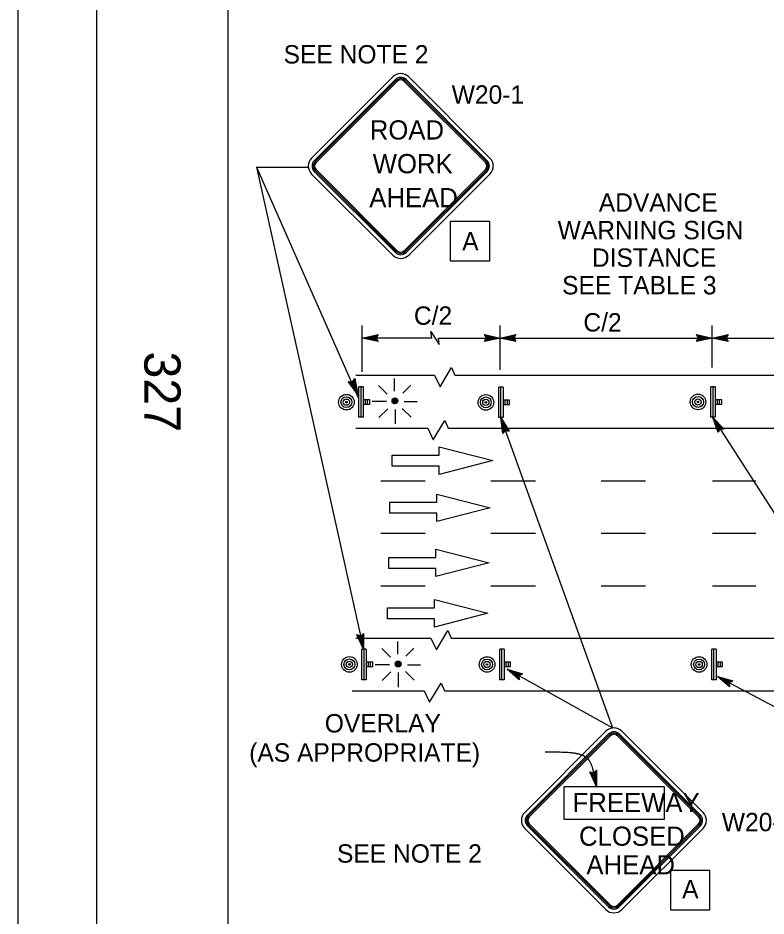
# Model space of a CAD drawing. Extents: x -894 to 866, y -472 to 714.
# Drawn here: x -894 to -609.3, y -76.2 to 265.9 of the extents above; entities that cross this region are included whole.
import ezdxf

# ---------------------------------------------------------------- set-up
doc = ezdxf.new("R2010")
doc.units = 0
for name, color, linetype in [('border_PLOTTING-ELEMENTS', 7, 'Continuous'), ('border_rw_22x34_Cut_Lines', 7, 'Continuous'), ('border_SHEET', 7, 'Continuous'), ('border_WITHIN-BORDER-anno', 7, 'Continuous'), ('pp_PRESENTATION', 7, 'Continuous'), ('rd_ES', 7, 'Continuous'), ('rd_ETW', 7, 'Continuous'), ('tcd_PVMT-MARKER', 7, 'Continuous'), ('tcd_SIGN-ROADSIDE', 7, 'Continuous'), ('tcd_SIGN-ROADSIDE-anno', 7, 'Continuous'), ('temp_TRAFFIC-CONES', 7, 'Continuous')]:
    doc.layers.add(name, color=color, linetype=linetype)

msp = doc.modelspace()

# ---------------------------------------------------------------- linework, layer by layer
at = {"layer": 'border_PLOTTING-ELEMENTS'}
for points in [[(-894.04, -472.44), (865.96, -472.44), (865.96, 713.56), (-894.04, 713.56)], [(-864.04, 670.56), (835.96, 670.56), (835.96, -429.44), (-864.04, -429.44)]]:
    msp.add_lwpolyline(points, close=True, dxfattribs=at)
at = {"layer": 'border_rw_22x34_Cut_Lines'}
msp.add_lwpolyline([(-864.04, 670.56), (835.96, 670.56), (835.96, -429.44), (-864.04, -429.44)], close=True, dxfattribs=at)
at = {"layer": 'border_SHEET'}
msp.add_line((-814.04, -404.44), (-814.04, 645.56), dxfattribs=at)
at = {"layer": 'pp_PRESENTATION'}
for p, q in [((-751.59, 97.27), (-751.59, 99.39)), ((-751.59, 99.39), (-733.66, 99.39)), ((-733.66, 99.39), (-733.66, 102.48)), ((-733.66, 102.48), (-713.34, 97.27)), ((-751.59, 95.14), (-751.59, 97.27)), ((-713.34, 97.27), (-733.66, 92.05)), ((-733.66, 95.14), (-751.59, 95.14)), ((-733.66, 92.05), (-733.66, 95.14)), ((-734.57, 81.45), (-734.57, 84.54)), ((-734.57, 84.54), (-714.25, 79.32)), ((-752.51, 79.32), (-752.51, 81.45)), ((-752.51, 81.45), (-734.57, 81.45)), ((-752.51, 77.2), (-752.51, 79.32)), ((-714.25, 79.32), (-734.58, 74.1)), ((-734.58, 77.2), (-752.51, 77.2)), ((-734.58, 74.1), (-734.58, 77.2)), ((-734.98, 60.43), (-734.98, 63.53)), ((-734.98, 63.53), (-714.66, 58.31)), ((-752.91, 58.31), (-752.91, 60.43)), ((-752.91, 60.43), (-734.98, 60.43)), ((-752.91, 56.18), (-752.91, 58.31)), ((-714.66, 58.31), (-734.98, 53.09)), ((-734.98, 56.18), (-752.91, 56.18)), ((-734.98, 53.09), (-734.98, 56.18)), ((-753.42, 39.12), (-753.42, 41.25)), ((-753.42, 41.25), (-735.49, 41.25)), ((-735.49, 41.25), (-735.49, 44.34)), ((-735.49, 44.34), (-715.17, 39.12)), ((-753.42, 37), (-753.42, 39.12)), ((-715.17, 39.12), (-735.49, 33.9)), ((-735.49, 37), (-753.42, 37)), ((-735.49, 33.9), (-735.49, 37))]:
    msp.add_line(p, q, dxfattribs=at)
at = {"layer": 'rd_ES'}
for p, q in [((-765.47, 109.59), (-738.08, 109.59)), ((-730.32, 109.59), (-552.7, 109.59)), ((-765.47, 29.59), (-736.88, 29.59)), ((-729.12, 29.59), (-554.04, 29.59))]:
    msp.add_line(p, q, dxfattribs=at)
for points in [[(-738.08, 109.59), (-735.97, 105.24), (-731.6, 112.53), (-730.32, 109.59)], [(-736.88, 29.59), (-734.77, 25.24), (-730.39, 32.53), (-729.12, 29.59)]]:
    msp.add_lwpolyline(points, dxfattribs=at)
at = {"layer": 'rd_ETW'}
for p, q in [((-765.47, 129.79), (-735.5, 129.79)), ((-727.74, 129.79), (-552.7, 129.79)), ((-766.87, 9.59), (-739.48, 9.59)), ((-731.72, 9.59), (-554.1, 9.59))]:
    msp.add_line(p, q, dxfattribs=at)
for points in [[(-735.5, 129.79), (-733.39, 125.44), (-729.01, 132.73), (-727.74, 129.79)], [(-739.48, 9.59), (-737.37, 5.24), (-733, 12.53), (-731.72, 9.59)]]:
    msp.add_lwpolyline(points, dxfattribs=at)
at = {"layer": 'tcd_PVMT-MARKER'}
for p, q in [((-755.91, 89.59), (-738.98, 89.59)), ((-713.98, 89.59), (-697.06, 89.59)), ((-672.06, 89.59), (-655.14, 89.59)), ((-629.67, 89.59), (-613.22, 89.59)), ((-755.91, 69.59), (-738.98, 69.59)), ((-713.98, 69.59), (-697.06, 69.59)), ((-672.06, 69.59), (-655.14, 69.59)), ((-629.67, 69.59), (-613.22, 69.59)), ((-755.91, 49.59), (-738.98, 49.59)), ((-713.98, 49.59), (-697.06, 49.59)), ((-672.06, 49.59), (-655.14, 49.59)), ((-629.67, 49.59), (-613.22, 49.59))]:
    msp.add_line(p, q, dxfattribs=at)
at = {"layer": 'tcd_SIGN-ROADSIDE'}
for p, q in [((-750.67, 123.78), (-750.67, 128.53)), ((-762.61, 125.36), (-764.26, 125.36)), ((-764.26, 113.81), (-764.26, 125.36)), ((-763.44, 113.81), (-763.44, 125.36)), ((-762.61, 125.36), (-762.61, 113.81)), ((-753.47, 122.62), (-756.77, 125.92)), ((-747.6, 122.99), (-744.52, 126.08)), ((-709.38, 125.23), (-711.03, 125.23)), ((-711.03, 113.67), (-711.03, 125.23)), ((-710.2, 113.67), (-710.2, 125.23)), ((-709.38, 125.23), (-709.38, 113.67)), ((-628.62, 125.44), (-630.27, 125.44)), ((-630.27, 113.88), (-630.27, 125.44)), ((-629.44, 113.88), (-629.44, 125.44)), ((-628.62, 125.44), (-628.62, 113.88)), ((-761.79, 120.41), (-762.61, 120.41)), ((-760.13, 120.41), (-761.79, 120.41)), ((-761.79, 118.76), (-761.79, 120.41)), ((-760.96, 118.76), (-760.96, 120.41)), ((-760.13, 118.76), (-760.13, 120.41)), ((-753.8, 119.76), (-759.23, 119.76)), ((-746.97, 119.76), (-742.03, 119.76)), ((-708.55, 120.28), (-709.38, 120.28)), ((-706.9, 120.28), (-708.55, 120.28)), ((-708.55, 118.62), (-708.55, 120.28)), ((-707.72, 118.62), (-707.72, 120.28)), ((-706.9, 118.62), (-706.9, 120.28)), ((-627.79, 120.48), (-628.62, 120.48)), ((-626.14, 120.48), (-627.79, 120.48)), ((-627.79, 118.83), (-627.79, 120.48)), ((-626.96, 118.83), (-626.96, 120.48)), ((-626.14, 118.83), (-626.14, 120.48)), ((-762.61, 119.58), (-762.61, 119.58)), ((-762.61, 118.76), (-761.79, 118.76)), ((-761.79, 118.76), (-760.13, 118.76)), ((-753.26, 117.05), (-756.62, 113.69)), ((-750.49, 116.76), (-750.49, 111.24)), ((-747.73, 117.15), (-744.41, 113.82)), ((-709.38, 119.45), (-709.38, 119.45)), ((-709.38, 118.62), (-708.55, 118.62)), ((-708.55, 118.62), (-706.9, 118.62)), ((-628.62, 119.66), (-628.62, 119.66)), ((-628.62, 118.83), (-627.79, 118.83)), ((-627.79, 118.83), (-626.14, 118.83)), ((-762.61, 113.81), (-764.26, 113.81)), ((-709.38, 113.67), (-711.03, 113.67)), ((-628.62, 113.88), (-630.27, 113.88)), ((-749.49, 23.56), (-749.49, 28.32)), ((-761.5, 25.4), (-763.15, 25.4)), ((-763.15, 13.84), (-763.15, 25.4)), ((-762.32, 13.84), (-762.32, 25.4)), ((-761.5, 25.4), (-761.5, 13.84)), ((-752.29, 22.41), (-755.58, 25.7)), ((-746.41, 22.77), (-743.33, 25.86)), ((-709, 25.4), (-710.65, 25.4)), ((-710.65, 13.84), (-710.65, 25.4)), ((-709.83, 13.84), (-709.83, 25.4)), ((-709, 25.4), (-709, 13.84)), ((-628.27, 25.4), (-629.92, 25.4)), ((-629.92, 13.84), (-629.92, 25.4)), ((-629.1, 13.84), (-629.1, 25.4)), ((-628.27, 25.4), (-628.27, 13.84)), ((-760.67, 20.45), (-761.5, 20.45)), ((-761.5, 19.62), (-761.5, 19.62)), ((-761.5, 18.8), (-760.67, 18.8)), ((-759.02, 20.45), (-760.67, 20.45)), ((-760.67, 18.8), (-760.67, 20.45)), ((-760.67, 18.8), (-759.02, 18.8)), ((-759.85, 18.8), (-759.85, 20.45)), ((-759.02, 18.8), (-759.02, 20.45)), ((-752.62, 19.54), (-758.04, 19.54)), ((-745.78, 19.54), (-740.84, 19.54)), ((-708.18, 20.45), (-709, 20.45)), ((-709, 19.62), (-709, 19.62)), ((-709, 18.8), (-708.18, 18.8)), ((-706.52, 20.45), (-708.18, 20.45)), ((-708.18, 18.8), (-708.18, 20.45)), ((-708.18, 18.8), (-706.52, 18.8)), ((-707.35, 18.8), (-707.35, 20.45)), ((-706.52, 18.8), (-706.52, 20.45)), ((-627.45, 20.45), (-628.27, 20.45)), ((-628.27, 19.62), (-628.27, 19.62)), ((-628.27, 18.8), (-627.45, 18.8)), ((-625.8, 20.45), (-627.45, 20.45)), ((-627.45, 18.8), (-627.45, 20.45)), ((-627.45, 18.8), (-625.8, 18.8)), ((-626.62, 18.8), (-626.62, 20.45)), ((-625.8, 18.8), (-625.8, 20.45)), ((-761.5, 13.84), (-763.15, 13.84)), ((-752.07, 16.83), (-755.43, 13.47)), ((-749.3, 16.55), (-749.3, 11.03)), ((-746.54, 16.93), (-743.22, 13.61)), ((-709, 13.84), (-710.65, 13.84)), ((-628.27, 13.84), (-629.92, 13.84))]:
    msp.add_line(p, q, dxfattribs=at)
for points in [[(-751.38, 243.42), (-782.27, 212.54)], [(-714.39, 212.54), (-745.27, 243.42)], [(-750.36, 242.4), (-781.25, 211.52)], [(-750.02, 242.06), (-780.91, 211.18)], [(-749.68, 241.73), (-780.57, 210.84)], [(-716.08, 210.84), (-746.97, 241.73)], [(-715.75, 211.18), (-746.63, 242.06)], [(-715.41, 211.52), (-746.29, 242.4)], [(-782.27, 206.43), (-751.38, 175.54)], [(-781.25, 207.45), (-750.36, 176.56)], [(-780.91, 207.79), (-750.02, 176.9)], [(-780.57, 208.13), (-749.68, 177.24)], [(-746.97, 177.24), (-716.08, 208.13)], [(-746.63, 176.9), (-715.75, 207.79)], [(-746.29, 176.56), (-715.41, 207.45)], [(-745.27, 175.54), (-714.39, 206.43)], [(-751.66, 119.96), (-750.61, 118.91)], [(-751.64, 120.23), (-750.34, 118.92)], [(-751.58, 120.45), (-750.12, 118.99)], [(-751.48, 120.63), (-749.93, 119.08)], [(-751.36, 120.79), (-749.77, 119.21)], [(-751.21, 120.92), (-749.64, 119.36)], [(-751.03, 121.03), (-749.53, 119.53)], [(-750.83, 121.11), (-749.46, 119.74)], [(-750.58, 121.14), (-749.42, 119.98)], [(-750.26, 121.11), (-749.46, 120.3)], [(-751.58, 119.59), (-750.97, 118.99)], [(-750.17, 20.57), (-748.59, 18.99)], [(-750.02, 20.71), (-748.45, 19.14)], [(-749.85, 20.81), (-748.35, 19.31)], [(-749.64, 20.89), (-748.27, 19.52)], [(-749.39, 20.93), (-748.23, 19.77)], [(-749.08, 20.89), (-748.27, 20.08)], [(-750.47, 19.74), (-749.42, 18.69)], [(-750.46, 20.01), (-749.15, 18.71)], [(-750.39, 20.23), (-748.93, 18.77)], [(-750.39, 19.38), (-749.78, 18.77)], [(-750.29, 20.41), (-748.75, 18.87)], [(-670.25, -5.83), (-701.13, -36.72)], [(-633.25, -36.72), (-664.14, -5.83)], [(-669.23, -6.85), (-700.11, -37.73)], [(-668.89, -7.19), (-699.77, -38.07)], [(-668.55, -7.53), (-699.43, -38.41)], [(-634.95, -38.41), (-665.84, -7.53)], [(-634.61, -38.07), (-665.5, -7.19)], [(-634.27, -37.73), (-665.16, -6.85)], [(-701.13, -42.82), (-670.25, -73.71)], [(-700.11, -41.81), (-669.23, -72.69)], [(-699.77, -41.47), (-668.89, -72.35)], [(-699.43, -41.13), (-668.55, -72.01)], [(-665.84, -72.01), (-634.95, -41.13)], [(-665.5, -72.35), (-634.61, -41.47)], [(-665.16, -72.69), (-634.27, -41.81)], [(-664.14, -73.71), (-633.25, -42.82)]]:
    msp.add_lwpolyline(points, dxfattribs=at)
msp.add_lwpolyline([(-686.27, -26.93), (-686.27, -39.36), (-647.97, -39.36), (-647.97, -26.93)], close=True, dxfattribs=at)
for centre in [(-750.54, 120.02), (-749.35, 19.81)]:
    msp.add_circle(centre, 1.12, dxfattribs=at)
for centre, radius, start, end in [((-748.33, 240.37), 4.32, 45, 135), ((-748.33, 240.37), 2.88, 45, 135), ((-748.33, 240.37), 2.4, 45, 135), ((-748.33, 240.37), 1.92, 45, 135), ((-779.21, 209.48), 4.32, 135, 224.9999), ((-717.44, 209.48), 4.32, 315, 45), ((-779.21, 209.48), 2.88, 135, 224.9999), ((-779.21, 209.48), 2.4, 135, 224.9999), ((-779.21, 209.48), 1.92, 135, 224.9999), ((-717.44, 209.48), 1.92, 315, 45), ((-717.44, 209.48), 2.4, 315, 45), ((-717.44, 209.48), 2.88, 315, 45), ((-748.33, 178.6), 4.32, 225, 315), ((-748.33, 178.6), 2.88, 225, 315), ((-748.33, 178.6), 2.4, 225, 315), ((-748.33, 178.6), 1.92, 225, 315), ((-667.19, -8.89), 4.32, 45, 135), ((-667.19, -8.89), 2.88, 45, 135), ((-667.19, -8.89), 2.4, 45, 135), ((-667.19, -8.89), 1.92, 45, 135), ((-698.08, -39.77), 4.32, 135, 224.9999), ((-636.31, -39.77), 4.32, 315, 45), ((-698.08, -39.77), 2.88, 135, 224.9999), ((-698.08, -39.77), 2.4, 135, 224.9999), ((-698.08, -39.77), 1.92, 135, 224.9999), ((-636.31, -39.77), 1.92, 315, 45), ((-636.31, -39.77), 2.4, 315, 45), ((-636.31, -39.77), 2.88, 315, 45), ((-667.19, -70.66), 4.32, 225, 315), ((-667.19, -70.66), 2.88, 225, 315), ((-667.19, -70.66), 2.4, 225, 315), ((-667.19, -70.66), 1.92, 225, 315)]:
    msp.add_arc(centre, radius, start, end, dxfattribs=at)
at = {"layer": 'tcd_SIGN-ROADSIDE-anno'}
for p, q in [((-803.3, 209.01), (-783.51, 209.01)), ((-803.3, 209.01), (-764.5, 121.26)), ((-803.3, 209.01), (-762.48, 25.43)), ((-762.96, 131.05), (-762.96, 148.73)), ((-710.48, 131.91), (-710.48, 148.73)), ((-629.75, 132.76), (-629.75, 148.73)), ((-762.96, 143.97), (-756.95, 145.3)), ((-756.96, 142.63), (-762.96, 143.97)), ((-762.96, 143.97), (-762.96, 143.97)), ((-736.52, 143.97), (-762.96, 143.97)), ((-757.17, 142.99), (-761.58, 143.97)), ((-761.56, 143.98), (-757.19, 144.94)), ((-760.19, 143.97), (-757.37, 144.6)), ((-757.41, 143.35), (-760.19, 143.97)), ((-758.81, 143.97), (-757.6, 144.24)), ((-757.58, 143.7), (-758.81, 143.97)), ((-756.96, 145.3), (-757.76, 143.97)), ((-757.76, 143.97), (-756.96, 142.63)), ((-756.96, 145.3), (-756.96, 145.3)), ((-734.02, 143.97), (-629.75, 143.97)), ((-715.68, 143.97), (-716.48, 145.31)), ((-716.48, 145.31), (-716.48, 145.31)), ((-716.48, 145.31), (-710.48, 143.97)), ((-710.48, 143.97), (-716.48, 142.64)), ((-716.48, 142.64), (-715.68, 143.97)), ((-716.26, 144.96), (-711.86, 143.97)), ((-711.87, 143.97), (-716.24, 143)), ((-713.24, 143.98), (-716.07, 143.35)), ((-716.03, 144.6), (-713.24, 143.98)), ((-715.85, 144.25), (-714.62, 143.98)), ((-714.62, 143.98), (-715.83, 143.71)), ((-710.48, 143.97), (-704.48, 145.3)), ((-710.48, 143.97), (-710.48, 143.97)), ((-704.48, 142.63), (-710.48, 143.97)), ((-710.48, 143.97), (-710.48, 143.97)), ((-704.69, 142.99), (-709.1, 143.97)), ((-709.09, 143.98), (-704.71, 144.94)), ((-707.71, 143.97), (-704.89, 144.6)), ((-704.93, 143.35), (-707.71, 143.97)), ((-706.33, 143.97), (-705.12, 144.24)), ((-705.1, 143.7), (-706.33, 143.97)), ((-704.48, 145.3), (-705.28, 143.97)), ((-705.28, 143.97), (-704.48, 142.63)), ((-704.48, 145.3), (-704.48, 145.3)), ((-634.95, 143.97), (-635.75, 145.31)), ((-635.75, 145.31), (-635.75, 145.31)), ((-635.75, 145.31), (-629.75, 143.97)), ((-629.75, 143.97), (-635.75, 142.64)), ((-635.75, 142.64), (-634.95, 143.97)), ((-635.53, 144.96), (-631.13, 143.97)), ((-631.14, 143.97), (-635.51, 143)), ((-632.51, 143.98), (-635.34, 143.35)), ((-635.3, 144.6), (-632.51, 143.98)), ((-635.12, 144.25), (-633.89, 143.98)), ((-633.89, 143.98), (-635.1, 143.71)), ((-629.75, 143.97), (-623.75, 145.3)), ((-629.75, 143.97), (-629.75, 143.97)), ((-623.75, 142.63), (-629.75, 143.97)), ((-629.75, 143.97), (-629.75, 143.97)), ((-629.75, 143.97), (-551.26, 143.97)), ((-623.96, 142.99), (-628.37, 143.97)), ((-628.36, 143.98), (-623.98, 144.94)), ((-626.99, 143.97), (-624.16, 144.6)), ((-624.2, 143.35), (-626.99, 143.97)), ((-625.6, 143.97), (-624.4, 144.24)), ((-624.38, 143.7), (-625.6, 143.97)), ((-623.75, 145.3), (-624.55, 143.97)), ((-624.55, 143.97), (-623.75, 142.63)), ((-623.75, 145.3), (-623.75, 145.3)), ((-756.96, 142.63), (-756.96, 142.63)), ((-716.48, 142.64), (-716.48, 142.64)), ((-704.48, 142.63), (-704.48, 142.63)), ((-635.75, 142.64), (-635.75, 142.64)), ((-623.75, 142.63), (-623.75, 142.63)), ((-764.66, 122.5), (-768.3, 127.45)), ((-768.3, 127.45), (-768.3, 127.45)), ((-768.3, 127.45), (-766.76, 127.26)), ((-765.23, 123.77), (-767.88, 127.38)), ((-765.78, 125.03), (-767.49, 127.36)), ((-766.33, 126.29), (-767.07, 127.29)), ((-766.76, 127.26), (-765.86, 128.53)), ((-766.58, 127.53), (-766.33, 126.29)), ((-766.33, 127.83), (-765.78, 125.03)), ((-766.1, 128.19), (-765.22, 123.76)), ((-765.86, 128.53), (-765.86, 128.53)), ((-765.86, 128.53), (-764.66, 122.5)), ((-764.66, 122.5), (-764.66, 122.5)), ((-667.59, -4.61), (-710.27, 113.66)), ((-534.59, -34.17), (-629.03, 113.04)), ((-667.59, -4.61), (-707.81, 17.8)), ((-627.78, 15.05), (-534.59, -34.17)), ((-673.86, -26.82), (-676.4, -21.23)), ((-676.4, -21.23), (-676.4, -21.23)), ((-676.4, -21.23), (-674.93, -21.74)), ((-674.15, -25.46), (-676, -21.38)), ((-674.43, -24.12), (-675.63, -21.49)), ((-674.71, -22.77), (-675.23, -21.64)), ((-674.93, -21.74), (-673.79, -20.68)), ((-674.7, -21.51), (-674.71, -22.77)), ((-674.4, -21.27), (-674.43, -24.12)), ((-674.09, -20.96), (-674.15, -25.47)), ((-673.79, -20.68), (-673.86, -26.82)), ((-673.79, -20.68), (-673.79, -20.68)), ((-673.86, -26.82), (-673.86, -26.82))]:
    msp.add_line(p, q, dxfattribs=at)
for points in [[(-729.47, 188.42), (-729.47, 173.42), (-714.47, 173.42), (-714.47, 188.42)], [(-709.51, 107.66), (-710.27, 113.66), (-707.04, 108.55), (-707.44, 108.63), (-709.81, 112.37), (-709.25, 107.97), (-708.99, 108.29), (-709.35, 111.1), (-707.84, 108.71), (-708.24, 108.79), (-708.89, 109.82), (-708.74, 108.6), (-708.54, 108.85), (-707.04, 108.55), (-708.54, 108.85)], [(-627.55, 108.02), (-629.47, 113.76), (-625.3, 109.38), (-625.71, 109.38), (-628.76, 112.59), (-627.36, 108.38), (-627.17, 108.74), (-628.07, 111.43), (-626.12, 109.38), (-626.52, 109.38), (-627.37, 110.27), (-626.98, 109.1), (-626.83, 109.38), (-625.3, 109.38), (-626.83, 109.38)], [(-762.47, 31.48), (-762.48, 25.43), (-765.04, 30.91), (-764.65, 30.78), (-762.78, 26.77), (-762.77, 31.2), (-763.06, 30.93), (-763.07, 28.09), (-764.27, 30.66), (-763.88, 30.53), (-763.36, 29.42), (-763.36, 30.65), (-763.59, 30.43), (-765.04, 30.91), (-763.59, 30.43)], [(-703.29, 13.77), (-707.81, 17.8), (-702.01, 16.07), (-702.36, 15.86), (-706.61, 17.13), (-703.3, 14.18), (-703.31, 14.58), (-705.43, 16.47), (-702.72, 15.66), (-703.07, 15.46), (-704.24, 15.81), (-703.33, 14.99), (-703.33, 15.31), (-702.01, 16.07), (-703.33, 15.31)], [(-623.18, 11.12), (-627.78, 15.05), (-621.95, 13.45), (-622.3, 13.24), (-626.57, 14.41), (-623.2, 11.53), (-623.22, 11.94), (-625.38, 13.78), (-622.65, 13.03), (-622.99, 12.82), (-624.18, 13.14), (-623.24, 12.34), (-623.26, 12.66), (-621.95, 13.45), (-623.26, 12.66)], [(-645.66, -58.87), (-645.66, -73.87), (-630.66, -73.87), (-630.66, -58.87)]]:
    msp.add_lwpolyline(points, close=True, dxfattribs=at)
msp.add_lwpolyline([(-736.52, 143.97), (-736.83, 146.47), (-733.71, 141.47), (-734.02, 143.97)], dxfattribs=at)
msp.add_open_spline([(-673.86, -26.82), (-675.08, -19.72), (-676.62, -16.6), (-678.65, -15.11), (-681.36, -14.29), (-685.52, -13.8), (-693.33, -13.75)], degree=2, dxfattribs=at)
at = {"layer": 'temp_TRAFFIC-CONES'}
for centre, radius in [((-769, 119.54), 2.97), ((-769, 119.54), 2.08), ((-769, 119.54), 1.19), ((-769, 119.54), 0.297), ((-715.93, 119.44), 2.97), ((-715.93, 119.44), 2.08), ((-715.93, 119.44), 1.19), ((-715.93, 119.44), 0.297), ((-635.18, 119.65), 2.97), ((-635.18, 119.65), 2.08), ((-635.18, 119.65), 1.19), ((-635.18, 119.65), 0.297), ((-767.86, 19.66), 2.97), ((-767.86, 19.66), 2.08), ((-767.86, 19.66), 1.19), ((-715.48, 19.63), 2.97), ((-715.48, 19.63), 2.08), ((-715.48, 19.63), 1.19), ((-634.75, 19.63), 2.97), ((-634.75, 19.63), 2.08), ((-634.75, 19.63), 1.19), ((-767.86, 19.66), 0.297), ((-715.48, 19.63), 0.297), ((-634.75, 19.63), 0.297)]:
    msp.add_circle(centre, radius, dxfattribs=at)

# ---------------------------------------------------------------- texts
at = {"layer": 'border_WITHIN-BORDER-anno'}
msp.add_text('327', height=13.779, rotation=270, dxfattribs=at).set_placement((-845.94, 138.87))
at = {"layer": 'tcd_SIGN-ROADSIDE'}
for s, p in [('ROAD', (-760.13, 219.59)), ('WORK', (-759.01, 206.74)), ('AHEAD', (-760.31, 193.79)), ('FREEWAY', (-682.93, -36.63)), ('CLOSED', (-680.46, -49.43)), ('AHEAD', (-677.67, -60.33))]:
    msp.add_text(s, height=7.32, dxfattribs=at).set_placement(p)
at = {"layer": 'tcd_SIGN-ROADSIDE-anno'}
for s, p in [('SEE NOTE 2', (-792.93, 248.55)), ('W20-1', (-728.94, 233.22)), ('ADVANCE', (-672.95, 192.1)), ('WARNING SIGN', (-688.61, 181.6)), ('A', (-724.94, 177.33)), ('DISTANCE', (-675.56, 171.1)), ('SEE TABLE 3', (-686.91, 160.6)), ('C/2', (-743.33, 149.02)), ('C/2', (-678.81, 146.46)), ('OVERLAY', (-777.25, -6.27)), (' (AS APPROPRIATE)', (-808.62, -17.39)), ('W20-3', (-626.11, -43.9)), ('SEE NOTE 2', (-772.6, -55.86)), ('A', (-641.22, -69.46))]:
    msp.add_text(s, height=7, dxfattribs=at).set_placement(p)

doc.saveas('drawing.dxf')
